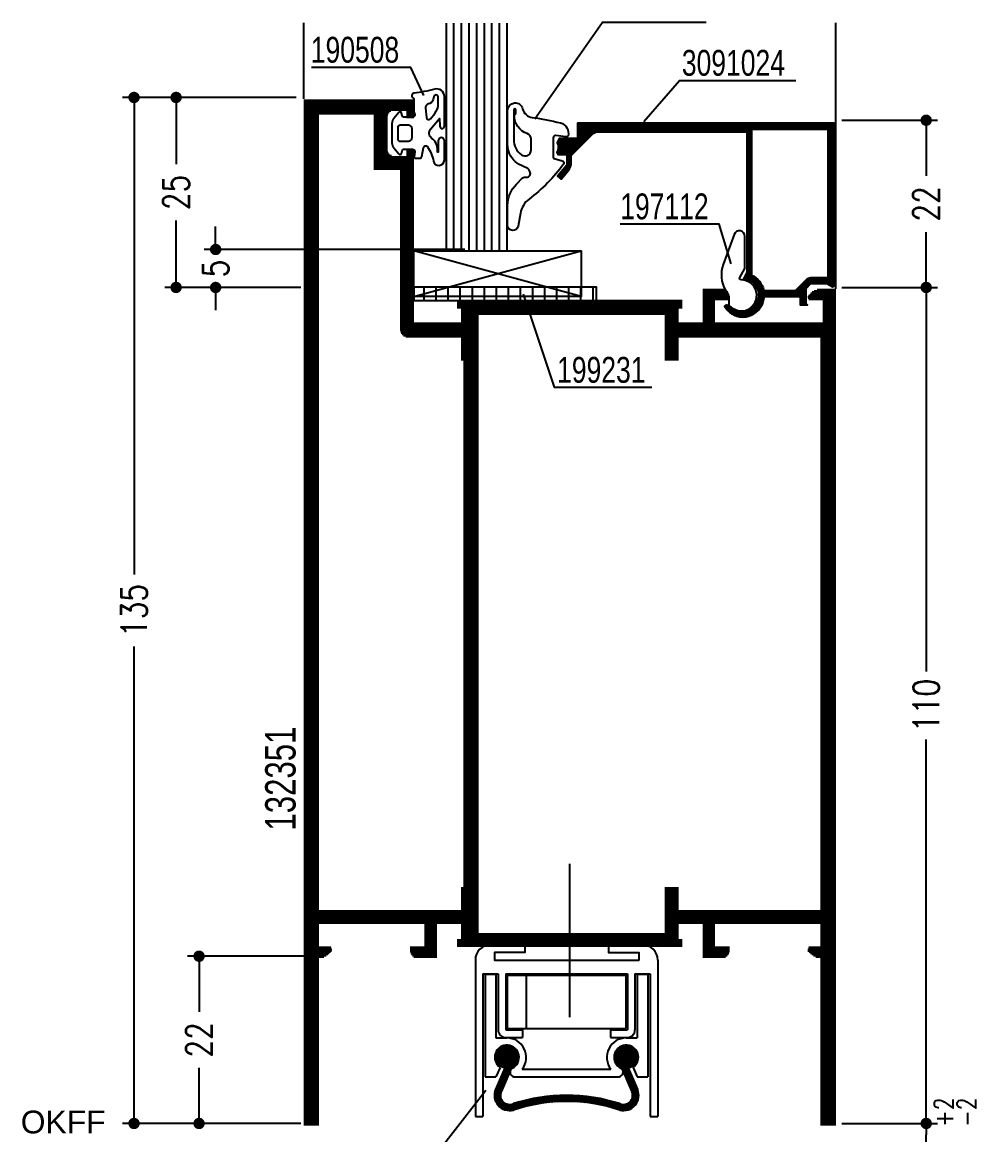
# Model space of a CAD drawing. Extents: x 13 to 197, y 21 to 259.
# Drawn here: x 123.4 to 186.1, y 119.3 to 192.5 of the extents above; entities that cross this region are included whole.
import ezdxf

# ---------------------------------------------------------------- set-up
doc = ezdxf.new("R2010")
doc.units = 0
doc.header["$LTSCALE"] = 6
doc.linetypes.add('AUSGEZOGEN', pattern=[0])
doc.linetypes.add('CENTER', pattern=[50.800000000000004, 31.75, -6.35, 6.35, -6.35])
doc.layers.get('0').update_dxf_attribs({"color": 4, "linetype": 'CONTINUOUS'})
doc.layers.get('Defpoints').update_dxf_attribs({"linetype": 'CONTINUOUS'})
for name, color, linetype in [('00TXT', 7, 'AUSGEZOGEN'), ('01TXT', 7, 'CONTINUOUS'), ('CENT_25', 2, 'CENTER'), ('CONST18', 3, 'AUSGEZOGEN'), ('CONST25', 2, 'CONTINUOUS'), ('CONST35', 7, 'CONTINUOUS'), ('DICHT_PAR', 3, 'CONTINUOUS'), ('KN_PAR', 3, 'CONTINUOUS'), ('KN_SCH', 3, 'CONTINUOUS'), ('LLMASSE', 7, 'AUSGEZOGEN'), ('TEXT', 7, 'CONTINUOUS')]:
    doc.layers.add(name, color=color, linetype=linetype)
doc.styles.add('SIM80S00', font='simplex.shx', dxfattribs={"width": 0.8})
doc.styles.add('SWISSCL', font='swisscl.ttf')
doc.styles.add('SWISSL', font='swissl.ttf')
doc.dimstyles.new('BEM_DOC_2', dxfattribs={"dimscale": 0.5, "dimtxt": 3.4, "dimasz": 1.5, "dimexe": 1.5, "dimexo": 0.6, "dimgap": 1.5, "dimtad": 0, "dimlfac": 2, "dimdsep": 46, "dimtxsty": 'SIM80S00', "dimblk": 'PUNKT', "dimcen": 0, "dimclrd": 3, "dimclre": 3, "dimclrt": 3, "dimadec": 0, "dimazin": 0, "dimtfac": 0.6999999999999998, "dimtofl": 0, "dimtmove": 2, "dimatfit": 3, "dimldrblk": 'PUNKT', "dimfxl": 1, "dimtolj": 1, "dimarcsym": 0})

# ---------------------------------------------------------------- blocks, each defined once
blk = doc.blocks.new('*X18')
for p, q in [((321.2501037151451, 272.2829591179767), (322.6670408820232, 273.6998962848548)), ((321.260358623791, 272.4699907219192), (322.4800092780807, 273.689641376209)), ((321.2618851480713, 272.1179638556063), (322.8320361443937, 273.6881148519286)), ((321.2896928333133, 271.9689948455516), (322.9810051544483, 273.6603071666867)), ((321.3061685166593, 272.6925773100841), (322.2574226899158, 273.6438314833406)), ((321.3302609031164, 271.8327862200581), (323.1172137799418, 273.6197390968835)), ((321.3816199395491, 271.7073685611941), (323.2426314388059, 273.5683800604509)), ((321.4385929674966, 273.0017784562181), (321.9482215437819, 273.5114070325034)), ((321.4425178185742, 271.5914897449226), (323.3585102550774, 273.5074821814258)), ((321.5121488033303, 271.4843440343821), (323.4656559656178, 273.4378511966696)), ((321.590015004491, 271.3854335402462), (323.5645664597537, 273.3599849955089)), ((321.6758537585837, 271.2944955990422), (323.6555044009577, 273.2741462414162)), ((321.7696031210291, 271.211468266191), (323.7385317338089, 273.1803968789708)), ((321.8713941010999, 271.1364825509651), (323.8135174490349, 273.0786058989)), ((321.9815672512281, 271.0698790057966), (323.8801209942033, 272.9684327487719)), ((322.1007187890102, 271.0122538482821), (323.9377461517178, 272.8492812109898)), ((322.2297921405774, 270.9645505045528), (323.9854494954471, 272.7202078594225)), ((322.2555184267637, 270.6367234001457), (324.0443579037983, 272.4255628771803)), ((322.3702525483575, 270.9282342170362), (324.0217657829637, 272.5797474516424)), ((336.9508717825609, 272.2506013039918), (338.3993986960082, 273.6991282174392)), ((336.9563147441581, 272.4328209608856), (338.2171790391144, 273.693685255842)), ((336.9659990312502, 272.0889518573845), (338.5610481426155, 273.6840009687498)), ((336.9936736617074, 272.6469565737316), (338.0030434262684, 273.6563263382926)), ((336.9963955530383, 271.9425716838759), (338.7074283161241, 273.6536044469617)), ((337.0391087702524, 271.8085082057934), (338.8414917942067, 273.6108912297477)), ((337.092334528359, 271.6849572686034), (338.9650427313966, 273.557665471641)), ((337.0995769486182, 272.929636555939), (337.720363444061, 273.5504230513819)), ((337.1549195758488, 271.5707656207965), (339.0792343792035, 273.4950804241512)), ((337.2261238485822, 271.4651931982333), (339.1848068017667, 273.4238761514179)), ((337.3054976691756, 271.3677903235301), (339.28220967647, 273.3445023308244)), ((337.3928177170922, 271.27833367615), (339.37166632385, 273.2571822829078)), ((337.4880580734315, 271.1967973371927), (339.4532026628073, 273.1619419265685)), ((337.591386979796, 271.1233495482605), (339.5266504517395, 273.0586130202041)), ((337.694779152518, 271.0499650256859), (339.5916258085335, 272.9468116817014)), ((337.7479086813316, 270.9263178592028), (339.6474762218762, 272.8258853997475)), ((337.8010382101451, 270.8026706927197), (339.6931772931961, 272.6948097757708)), ((337.8541677389586, 270.6790235262366), (339.7271349493299, 272.5519907366078)), ((337.9072972677722, 270.5553763597535), (339.746782475216, 272.3948615671974)), ((321.7239726293282, 269.3980708215237), (323.2489334373432, 270.9230316295387)), ((321.8568590786871, 269.7077339661792), (323.9628266454163, 271.8137015329084)), ((321.9897455280459, 270.0173971108347), (324.0286214777843, 272.0562730605731)), ((322.1226319774048, 270.3270602554902), (324.049232901904, 272.2536611799894)), ((323.5750779249363, 271.2491761171318), (323.7008238828681, 271.3749220750636)), ((337.9604267965856, 270.4317291932704), (339.7476521887736, 272.2189545854583)), ((338.0135563253992, 270.3080820267872), (338.6225890249797, 270.9171147263678)), ((338.6347351127907, 270.9292608141787), (339.7207391858213, 272.0152648872094)), ((338.891006750647, 271.0087557567384), (339.6412442432616, 271.7589932493531)), ((321.0842901761397, 267.874504891852), (322.5845011905489, 269.3747159062612)), ((321.1924268318928, 268.1594182429017), (322.7173876399078, 269.6843790509167)), ((321.3253132812516, 268.4690813875573), (322.8502740892666, 269.9940421955722)), ((321.4581997306105, 268.7787445322127), (322.9831605386255, 270.3037053402277)), ((321.5910861799694, 269.0884076768683), (323.1160469879844, 270.6133684848832)), ((338.0666858542127, 270.1844348603041), (338.6757185537933, 270.7934675598847)), ((338.1198153830262, 270.060787693821), (338.7288480826068, 270.6698203934016)), ((338.1729449118397, 269.9371405273379), (338.7819776114203, 270.5461732269185)), ((338.2260744406533, 269.8134933608548), (338.8351071402338, 270.4225260604354)), ((338.2792039694668, 269.6898461943717), (338.8882366690473, 270.2988788939522)), ((338.3323334982803, 269.5661990278886), (338.9413661978609, 270.1752317274691)), ((338.3854630270939, 269.4425518614055), (338.9944957266744, 270.051584560986)), ((338.4385925559073, 269.3189046949224), (339.0476252554879, 269.9279373945029)), ((338.4917220847209, 269.1952575284392), (339.1007547843014, 269.8042902280198)), ((338.5448516135344, 269.0716103619561), (339.153884313115, 269.6806430615367)), ((338.5979811423479, 268.947963195473), (339.2070138419285, 269.5569958950535)), ((338.6511106711615, 268.8243160289899), (339.260143370742, 269.4333487285704)), ((321.0003944762572, 267.2602791060796), (322.1858418424723, 268.4457264722947)), ((321.0050250715901, 267.4416863967091), (322.3187282918312, 268.7553896169502)), ((321.010661207074, 267.0937691415998), (322.0529553931135, 268.1360633276392)), ((321.0296464702307, 267.6430844906463), (322.45161474119, 269.0650527616057)), ((338.704240199975, 268.7006688625068), (339.3132728995556, 269.3097015620874)), ((338.7573697287885, 268.5770216960237), (339.366402428369, 269.1860543956042)), ((338.810499257602, 268.4533745295406), (339.4195319571826, 269.0624072291211)), ((338.8636287864156, 268.3297273630574), (339.4726614859961, 268.938760062638)), ((338.9167583152291, 268.2060801965744), (339.5257910148096, 268.8151128961549)), ((338.9698878440426, 268.0824330300912), (339.5789205436232, 268.6914657296718)), ((339.0230173728561, 267.9587858636081), (339.6320500724367, 268.5678185631887)), ((339.0761469016697, 267.835138697125), (339.6851796012502, 268.4441713967055)), ((339.1277852964176, 267.7100003965763), (339.7383091300637, 268.3205242302224)), ((339.1683493713747, 267.5737877762368), (339.7914386588773, 268.1968770637393)), ((339.1937410006149, 267.4224027101803), (339.8445077780767, 268.0731694876421)), ((339.1989942246914, 267.2508792389602), (339.8931328435053, 267.9450178577741)), ((321.0328219287907, 266.9391531680199), (321.9200689437546, 267.8264001829837)), ((321.0649385597029, 266.7944931036354), (321.8279553538641, 267.5575098977966)), ((321.1056848493226, 266.6584626979584), (321.8012153074488, 267.3539931560847)), ((321.1541174028478, 266.5301185561871), (321.8058322346485, 267.1818333879878)), ((321.2095489128332, 266.4087733708758), (321.8307706203257, 267.0299950783682)), ((321.2714731867483, 266.2939209494942), (321.8709758141693, 266.8934235769153)), ((321.3395187004058, 266.1851897678551), (321.9236965008052, 266.7693675682546)), ((321.413418998788, 266.0823133709407), (321.9873141795024, 266.656208551655)), ((321.4929937140892, 265.9851113909452), (322.0608677961052, 266.5529854729613)), ((321.5781367488196, 265.8934777303791), (322.1438360422032, 266.4591770237626)), ((323.1089490400817, 265.3029696780815), (324.2370208572573, 266.431041495257)), ((323.3063593487873, 265.3236032914904), (324.4815220761268, 266.4987660188299)), ((323.5345230997642, 265.3749903471707), (324.7221206191393, 266.5625878665458)), ((323.796331423837, 265.4600219759468), (324.9590288146848, 266.6227193667946)), ((324.0529934101746, 265.5399072669878), (325.1924392436056, 266.6793531004188)), ((324.3048544125955, 265.6149915741121), (325.4225272282878, 266.7326643898044)), ((324.5522209390516, 265.6855814052715), (325.6494529314645, 266.7828133976844)), ((324.795366528742, 265.7519502996653), (325.8733631370851, 266.8299469080084)), ((325.034536531133, 265.8143436067596), (326.0943927702649, 266.8741998458916)), ((325.2699520278917, 265.8729824082217), (326.3126662016139, 266.9156965819439)), ((325.5018130785888, 265.9280667636222), (326.5282983722333, 266.9545520572667)), ((325.7303014275641, 265.9797784173008), (326.7413957686558, 266.9908727583926)), ((325.955582777513, 266.0282830719531), (326.9520572715184, 267.0247575659585)), ((326.1778087117397, 266.0737323108831), (327.16037489742, 267.0562984965635)), ((326.3971183293008, 266.1162652331477), (327.3664344499704, 267.0855813538173)), ((326.61363964383, 266.1560098523801), (327.5703160932725, 267.1126863018227)), ((326.8274907865345, 266.193084299788), (327.7720948588575, 267.137688372111)), ((327.0387810459022, 266.2275978638592), (327.9718410952863, 267.1606579132433)), ((327.2476117704468, 266.259651893107), (328.1696208681598, 267.1816609908201)), ((327.4540771559438, 266.2893405833074), (328.3654963170712, 267.2007597444349)), ((327.6582649347463, 266.3167516668133), (328.5595259750433, 267.2180127071103)), ((327.8602569816842, 266.3419670184546), (328.7517650551644, 267.2334750919348)), ((328.0601298485798, 266.3650631900535), (328.9422657084555, 267.2471990499292)), ((328.2579552374089, 266.386111883586), (329.1310772564248, 267.2592339026019)), ((328.4538004205151, 266.4051803713955), (329.3182464012872, 267.2696263521677)), ((328.6477286149508, 266.4223318705347), (329.5038174164191, 267.2784206720029)), ((328.8397993169314, 266.4376258772186), (329.6878323192769, 267.285658879564)), ((329.0300686014832, 266.4511184664737), (329.870331028716, 267.2913808937066)), ((329.2185893916197, 266.4628625613136), (330.0513515084002, 267.2956246780941)), ((329.4054117007556, 266.4729081751528), (330.230929897776, 267.2984263721733)), ((329.5905828515441, 266.4813026306447), (330.4091006319093, 267.2998204110099)), ((329.7741476738866, 266.4880907576906), (330.5858965513197, 267.2998396351237)), ((329.9561486844897, 266.4933150729971), (330.7613490028186, 267.298515391326)), ((330.1366262500334, 266.4970159432441), (330.9354879322346, 267.2958776254453)), ((330.3156187357432, 266.4992317336573), (331.1083419698128, 267.2919549677269)), ((330.4931626409359, 266.4999989435534), (331.2799385089831, 267.2867748116005)), ((330.6692927229083, 266.4993523302292), (331.4503037791181, 267.280363386439)), ((330.8440421103741, 266.4973250223983), (331.6194629128321, 267.2727458248563)), ((331.0174424075081, 266.4939486242357), (331.7874400083138, 267.2639462250413)), ((331.1895237895332, 266.4892533109641), (331.9542581871353, 267.2539877085662)), ((331.3603150906757, 266.48326791681), (332.1199396479315, 267.2428924740657)), ((331.5298438852228, 266.4760200160605), (332.2845057163063, 267.2306818471439)), ((331.6981365623325, 266.4675359978735), (332.4479768912843, 267.2173763268253)), ((331.8652183951752, 266.4578411354195), (332.6103728885972, 267.2029956288415)), ((332.0311136049242, 266.4469596498719), (332.7717126810631, 267.1875587260109)), ((332.1958454200579, 266.434914769709), (332.9320145362972, 267.1710838859482)), ((332.3594361313856, 266.42172878574), (333.091296051962, 267.1535887063165)), ((332.5219071431694, 266.4074231022273), (333.2495741887558, 267.1350901478136)), ((332.6832790206764, 266.3920182844376), (333.4068653013092, 267.1156045650704)), ((332.8435715344598, 266.3755341029244), (333.5631851671544, 267.095147735619)), ((333.0028037016417, 266.3579895748096), (333.7185490139084, 267.0737348870763)), ((333.1609938244407, 266.339403002312), (333.8729715448054, 267.0513807226767)), ((333.3181595261683, 266.3197920087429), (334.0264669626981, 267.0280994452727)), ((333.4743177848908, 266.2991735721689), (334.1790489926389, 267.0039047799168)), ((333.6294849649435, 266.2775640569249), (334.3307309031426, 266.9788099951239)), ((333.7836768464583, 266.2549792431431), (334.4815255262231, 266.9528279229078)), ((333.936908653059, 266.2314343544472), (334.6314452762891, 266.9259709776773)), ((334.0891950778592, 266.2069440839506), (334.7805021679781, 266.8982511740696)), ((334.2405503078887, 266.1815226186835), (334.9287078329991, 266.8696801437939)), ((334.3909880470636, 266.1551836625617), (335.0760735360518, 266.84026915155)), ((334.5405215378037, 266.1279404580052), (335.222610189883, 266.8100291100845)), ((334.6891635813939, 266.0998058062988), (335.3683283695353, 266.7789705944402)), ((334.8369265571774, 266.0707920867857), (335.5132383258425, 266.7471038554507)), ((334.9838224406606, 266.0409112749722), (335.6573499982171, 266.7144388325287)), ((335.1298628206055, 266.0101749596204), (335.8006730267773, 266.6809851657923)), ((335.2750589151763, 265.9785943588946), (335.9432167638516, 266.64675220757)), ((335.4194215872045, 265.9461803356262), (336.0849902849024, 266.6117490333241)), ((335.5629613586291, 265.9129434117542), (336.226002398901, 266.575984452026)), ((335.7056884241666, 265.878893781995), (336.3662616581897, 266.5394670160181)), ((335.8476126642591, 265.8440413267909), (336.5057763678595, 266.5022050303913)), ((335.988743657348, 265.8083956245831), (336.6445545946729, 266.464206561908)), ((336.1290906915129, 265.7719659634514), (336.7826041755578, 266.4254794474963)), ((337.7895483650628, 265.3111032934417), (339.9888967065583, 267.5104516349372)), ((337.955712179797, 265.3004904128792), (339.9995095871208, 267.344287820203)), ((338.1366738632828, 265.3046754010684), (339.9953245989316, 267.1633261367172)), ((338.3374485859182, 265.3286734284072), (339.9713265715928, 266.9625514140818)), ((338.5678626010396, 265.3823107482319), (339.9176892517681, 266.7321373989604)), ((338.8536690641387, 265.4913405160344), (339.8086594839656, 266.4463309358613)), ((339.0813062956431, 266.7796379193186), (339.9664518798063, 267.6647835034818)), ((339.1733372858008, 267.048445604773), (339.9340926488581, 267.8092009678302)), ((321.6688097056134, 265.8073739918761), (322.2360376643803, 266.3746019506431)), ((321.7650395780379, 265.726827169004), (322.337599685244, 266.2993872762101)), ((321.8669203701801, 265.6519312658496), (322.4489795210096, 266.233990416679)), ((321.9746188772363, 265.5828530776091), (322.5710506472478, 266.1792848476207)), ((322.0883854857324, 265.5198429908086), (322.7052935498418, 266.1367510549181)), ((322.2085717184301, 265.4632525282097), (322.8542084393488, 266.1088892491284)), ((322.3356576449873, 265.4135617594702), (323.0223031664334, 266.1002072809164)), ((322.4702947706215, 265.3714221898078), (323.2190313823746, 266.1201588015609)), ((322.6133748350957, 265.3377255589853), (323.4726543036758, 266.1970050275655)), ((322.766145058195, 265.313719086788), (323.7353439054062, 266.2829179339993)), ((322.9304136000585, 265.3012109333549), (323.9883819145298, 266.3591792478261)), ((336.2686627755182, 265.7347613521601), (336.9199327256978, 266.3860313023397)), ((336.4074686493007, 265.6967905306459), (337.0565476462413, 266.3458695275866)), ((336.5455167939339, 265.6580619799824), (337.192456131651, 266.3050013176996)), ((336.6828154410998, 265.6185839318518), (337.3276651767136, 266.2634336674656)), ((336.8193725820971, 265.5783643775524), (337.4621815832297, 266.221173378685)), ((336.9551959764128, 265.5374110765716), (337.5899996034237, 266.1722147035824)), ((337.0902931598835, 265.4957315647455), (337.7262122237632, 266.1316506286253)), ((337.2246714524679, 265.4533331620333), (337.8775972898197, 266.1062589993851)), ((337.3583379656553, 265.4102229799241), (338.0491207610398, 266.1010057753086)), ((337.4912996095273, 265.3664079284995), (338.2515543952271, 266.1266627141992)), ((337.6352164965182, 265.3335481201937), (338.5203620806814, 266.2186937043569))]:
    blk.add_line(p, q)
blk = doc.blocks.new('PUNKT')
at = {"color": 0, "linetype": 'CONTINUOUS'}
blk.add_line((-0.5, 0), (-1, 0), dxfattribs=at)
at = {"color": 0, "linetype": 'CONTINUOUS', "const_width": 0.5}
blk.add_lwpolyline([(-0.25, 0, 1), (0.25, 0, 1)], format="xyb", close=True, dxfattribs=at)
blk = doc.blocks.new('*D26')
at = {"layer": 'Defpoints', "color": 0, "transparency": 16777216}
for p in [(141.7244939719451, 187.5792911108894), (130.7547191369842, 120.0792911108894), (141.7244939719451, 120.0792911108894)]:
    blk.add_point(p, dxfattribs=at)
at = {"layer": 'LLMASSE', "color": 3, "lineweight": -2, "transparency": 16777216}
for p, q in [((141.4244939719451, 187.5792911108894), (130.0047191369842, 187.5792911108894)), ((130.7547191369842, 186.8292911108894), (130.7547191369842, 156.198338729937)), ((130.7547191369842, 120.8292911108894), (130.7547191369842, 151.4602434918417)), ((141.4244939719451, 120.0792911108894), (130.0047191369842, 120.0792911108894))]:
    blk.add_line(p, q, dxfattribs=at)
at = {"layer": 'LLMASSE', "color": 3, "lineweight": -2, "transparency": 16777216, "xscale": 0.75, "yscale": 0.75, "zscale": 0.75}
for p, rotation in [((130.7547191369842, 187.5792911108894), 90), ((130.7547191369842, 120.0792911108894), 270)]:
    blk.add_blockref('PUNKT', p, dxfattribs=dict(at, rotation=rotation))
at = {"layer": 'LLMASSE', "color": 3, "transparency": 16777216, "insert": (130.7547191369842, 153.8292911108894), "char_height": 1.7, "attachment_point": 5, "rotation": 90, "style": 'SIM80S00'}
blk.add_mtext('\\A1;135', dxfattribs=at)
blk = doc.blocks.new('*D27')
at = {"layer": 'Defpoints', "color": 0, "transparency": 16777216}
for p in [(135.0335220610209, 131.0806481108893), (142.7245219719453, 131.0806481108893), (142.024493971945, 120.0792911108894)]:
    blk.add_point(p, dxfattribs=at)
at = {"layer": 'LLMASSE', "color": 3, "lineweight": -2, "transparency": 16777216}
for p, q in [((142.4245219719452, 131.0806481108893), (134.2835220610209, 131.0806481108893)), ((135.0335220610209, 130.3306481108893), (135.0335220610209, 127.4309219918417)), ((135.0335220610209, 120.8292911108894), (135.0335220610209, 123.729017229937)), ((141.724493971945, 120.0792911108894), (134.2835220610209, 120.0792911108894))]:
    blk.add_line(p, q, dxfattribs=at)
at = {"layer": 'LLMASSE', "color": 3, "lineweight": -2, "transparency": 16777216, "xscale": 0.75, "yscale": 0.75, "zscale": 0.75}
for p, rotation in [((135.0335220610209, 131.0806481108893), 90), ((135.0335220610209, 120.0792911108894), 270)]:
    blk.add_blockref('PUNKT', p, dxfattribs=dict(at, rotation=rotation))
at = {"layer": 'LLMASSE', "color": 3, "transparency": 16777216, "insert": (135.0335220610209, 125.5799696108894), "char_height": 1.7, "attachment_point": 5, "rotation": 90, "style": 'SIM80S00'}
blk.add_mtext('\\A1;22', dxfattribs=at)
blk = doc.blocks.new('*D28')
at = {"layer": 'Defpoints', "color": 0, "transparency": 16777216}
for p in [(136.1244939719454, 177.5792911108894), (152.8244939719455, 177.5792911108894), (142.0246093968262, 175.0792891108894)]:
    blk.add_point(p, dxfattribs=at)
at = {"layer": 'LLMASSE', "color": 3, "lineweight": -2, "transparency": 16777216}
for p, q in [((136.1244939719454, 178.3292911108894), (136.1244939719454, 179.0792911108894)), ((152.5244939719454, 177.5792911108894), (135.3744939719454, 177.5792911108894)), ((141.7246093968262, 175.0792891108894), (135.3744939719454, 175.0792891108894)), ((136.1244939719454, 174.3292891108894), (136.1244939719454, 173.5792891108894))]:
    blk.add_line(p, q, dxfattribs=at)
at = {"layer": 'LLMASSE', "color": 3, "lineweight": -2, "transparency": 16777216, "xscale": 0.75, "yscale": 0.75, "zscale": 0.75}
for p, rotation in [((136.1244939719454, 177.5792911108894), 270), ((136.1244939719454, 175.0792891108894), 90)]:
    blk.add_blockref('PUNKT', p, dxfattribs=dict(at, rotation=rotation))
at = {"layer": 'LLMASSE', "color": 3, "transparency": 16777216, "insert": (136.1244939719454, 176.3292901108894), "char_height": 1.7, "attachment_point": 5, "rotation": 90, "style": 'SIM80S00'}
blk.add_mtext('\\A1;5', dxfattribs=at)
blk = doc.blocks.new('*D29')
at = {"layer": 'Defpoints', "color": 0, "transparency": 16777216}
for p in [(141.4244939719451, 187.5792911108894), (133.5244939719455, 175.0792891108894), (142.0244939719619, 175.0792891108894)]:
    blk.add_point(p, dxfattribs=at)
at = {"layer": 'LLMASSE', "color": 3, "lineweight": -2, "transparency": 16777216}
for p, q in [((141.1244939719451, 187.5792911108894), (132.7744939719455, 187.5792911108894)), ((133.5244939719455, 186.8292911108894), (133.5244939719455, 183.1802424918417)), ((133.5244939719455, 175.8292891108894), (133.5244939719455, 179.478337729937)), ((141.7244939719619, 175.0792891108894), (132.7744939719455, 175.0792891108894))]:
    blk.add_line(p, q, dxfattribs=at)
at = {"layer": 'LLMASSE', "color": 3, "lineweight": -2, "transparency": 16777216, "xscale": 0.75, "yscale": 0.75, "zscale": 0.75}
for p, rotation in [((133.5244939719455, 187.5792911108894), 90), ((133.5244939719455, 175.0792891108894), 270)]:
    blk.add_blockref('PUNKT', p, dxfattribs=dict(at, rotation=rotation))
at = {"layer": 'LLMASSE', "color": 3, "transparency": 16777216, "insert": (133.5244939719455, 181.3292901108894), "char_height": 1.7, "attachment_point": 5, "rotation": 90, "style": 'SIM80S00'}
blk.add_mtext('\\A1;25', dxfattribs=at)
blk = doc.blocks.new('*D30')
at = {"layer": 'Defpoints', "color": 0, "transparency": 16777216}
for p in [(177.024519471945, 175.0792891108894), (177.0245424712373, 120.0792888773062), (182.8745424712374, 120.0792888773062)]:
    blk.add_point(p, dxfattribs=at)
at = {"layer": 'LLMASSE', "color": 3, "lineweight": -2, "transparency": 16777216}
for p, q in [((177.3245194719451, 175.0792891108894), (183.6245424712374, 175.0792891108894)), ((182.8745424712374, 174.3292891108894), (182.8745424712374, 149.8188128036216)), ((182.8745424712374, 120.8292888773062), (182.8745424712374, 145.339765184574)), ((177.3245424712373, 120.0792888773062), (183.6245424712374, 120.0792888773062))]:
    blk.add_line(p, q, dxfattribs=at)
at = {"layer": 'LLMASSE', "color": 3, "lineweight": -2, "transparency": 16777216, "xscale": 0.75, "yscale": 0.75, "zscale": 0.75}
for p, rotation in [((182.8745424712374, 175.0792891108894), 90), ((182.8745424712374, 120.0792888773062), 270)]:
    blk.add_blockref('PUNKT', p, dxfattribs=dict(at, rotation=rotation))
at = {"layer": 'LLMASSE', "color": 3, "transparency": 16777216, "insert": (182.8745424712374, 147.5792889940978), "char_height": 1.7, "attachment_point": 5, "rotation": 90, "style": 'SIM80S00'}
blk.add_mtext('\\A1;110', dxfattribs=at)
blk = doc.blocks.new('*D31')
at = {"layer": 'Defpoints', "color": 0, "transparency": 16777216}
for p in [(177.024493971945, 186.0792911108894), (177.3245194719452, 175.0792891108894), (182.874542471945, 175.0792891108894)]:
    blk.add_point(p, dxfattribs=at)
at = {"layer": 'LLMASSE', "color": 3, "lineweight": -2, "transparency": 16777216}
for p, q in [((177.3244939719451, 186.0792911108894), (183.624542471945, 186.0792911108894)), ((182.874542471945, 185.3292911108894), (182.874542471945, 182.4302424918417)), ((182.874542471945, 175.8292891108894), (182.874542471945, 178.728337729937)), ((177.6245194719452, 175.0792891108894), (183.624542471945, 175.0792891108894))]:
    blk.add_line(p, q, dxfattribs=at)
at = {"layer": 'LLMASSE', "color": 3, "lineweight": -2, "transparency": 16777216, "xscale": 0.75, "yscale": 0.75, "zscale": 0.75}
for p, rotation in [((182.874542471945, 186.0792911108894), 90), ((182.874542471945, 175.0792891108894), 270)]:
    blk.add_blockref('PUNKT', p, dxfattribs=dict(at, rotation=rotation))
at = {"layer": 'LLMASSE', "color": 3, "transparency": 16777216, "insert": (182.874542471945, 180.5792901108894), "char_height": 1.7, "attachment_point": 5, "rotation": 90, "style": 'SIM80S00'}
blk.add_mtext('\\A1;22', dxfattribs=at)
blk = doc.blocks.new('*D32')
at = {"layer": 'Defpoints', "color": 0, "transparency": 16777216}
for p in [(177.3245424712372, 120.0792888773062), (182.8745424712374, 120.0792888773062), (184.7745423668525, 116.0792911108894)]:
    blk.add_point(p, dxfattribs=at)
at = {"layer": 'LLMASSE', "color": 3, "lineweight": -2, "transparency": 16777216}
for p, q in [((177.6245424712372, 120.0792888773062), (183.6245424712374, 120.0792888773062)), ((182.8745424712374, 116.8292911108894), (182.8745424712374, 119.3292888773062)), ((184.4745423668525, 116.0792911108894), (182.1245424712374, 116.0792911108894))]:
    blk.add_line(p, q, dxfattribs=at)
at = {"layer": 'LLMASSE', "color": 3, "lineweight": -2, "transparency": 16777216, "xscale": 0.75, "yscale": 0.75, "zscale": 0.75}
for p, rotation in [((182.8745424712374, 120.0792888773062), 90), ((182.8745424712374, 116.0792911108894), 270)]:
    blk.add_blockref('PUNKT', p, dxfattribs=dict(at, rotation=rotation))
at = {"layer": 'LLMASSE', "color": 3, "transparency": 16777216, "insert": (184.7745423668525, 118.0690288368154), "char_height": 1.7, "attachment_point": 5, "rotation": 90, "style": 'SIM80S00'}
blk.add_mtext('\\A1;8', dxfattribs=at)
blk = doc.blocks.new('B-LL3091024')
at = {"layer": 'KN_SCH'}
h = blk.add_hatch(dxfattribs=at)
h.set_pattern_fill('_U', color=256, scale=0.2, style=0, pattern_type=0)
h.set_pattern_definition([(0, (-13.6331299544894, 13.3085521600854), (0, 0.2), [])])
edge = h.paths.add_edge_path()
edge.add_line((-11.70000000005397, 20.70000000010387), (-11.70000000000197, 2.149525554431801))
edge.add_line((-11.70000000000197, 2.149525554431799), (-12.16120394190721, 1.3506968942108))
edge.add_line((-12.16120394190721, 1.3506968942108), (-12.01333333341678, 1.330803187178611))
edge.add_arc((-12.29999999924376, -0.800000000310276), 2.150000000257945, -132.52385190693963, 82.33774436273711, ccw=False)
edge.add_line((-13.75317870728408, -2.384541461934881), (-14.42924214633196, -2.069287902908246))
edge.add_line((-14.42924214633196, -2.069287902908246), (-14.62412332264917, -2.26874987475974))
edge.add_arc((-12.18013563537066, -0.9023955340299901), 2.800000000000001, 209.2081415121933, 267.62840437549)
edge.add_arc((-12.30000000000214, -0.7999999999479828), 2.9, 270.079017436518, 345.5224878184769)
edge.add_line((-9.492087073945997, -1.524999999732018), (-9.356532656935538, -0.9999999999788427))
edge.add_line((-9.356532656935538, -0.9999999999788427), (-4.70000000001892, -0.9999999999465958))
edge.add_line((-4.700000000018921, -0.9999999999465958), (-4.699999999926622, -2.100000000027088))
edge.add_line((-4.699999999926622, -2.100000000027088), (-3.700000000002131, -2.099999999961166))
edge.add_line((-3.700000000002133, -2.099999999947976), (-3.900000000002141, -2.099999999947976))
edge.add_line((-3.900000000002141, -2.099999999947976), (-3.900000000002137, 0.082842712526638))
edge.add_line((-3.900000000002137, 0.08284271252663795), (-3.28284271247677, 0.7000000000520225))
edge.add_line((-3.28284271247677, 0.7000000000520223), (-1.192820323029686, 0.7000000000520148))
edge.add_line((-1.192820323029686, 0.7000000000520148), (-0.450000000002138, 0.2711324865925324))
edge.add_line((-0.450000000002138, 0.2711324865925325), (-0.200000000002948, 0.4154700538894704))
edge.add_line((-0.200000000002948, 0.4154700538894704), (-0.2000000001545459, 21.80000000060528))
edge.add_line((-0.2000000001545459, 21.80000000060528), (-33.99999984906308, 21.80000006811042))
edge.add_line((-33.99999984906308, 21.80000006811042), (-33.99999950622017, 19.80000007456304))
edge.add_line((-33.99999950622017, 19.80000007456304), (-36.37731379009823, 19.80000000370861))
edge.add_line((-36.37731379009823, 19.80000000370861), (-36.6734635804228, 19.21745940578051))
edge.add_arc((-37.711913283927, 18.61610855635405), 1.200000262839088, -32.695871126507825, 30.074496953065818, ccw=False)
edge.add_line((-36.70205340978172, 17.96789280106483), (-36.57394863065169, 17.70000000005204))
edge.add_line((-36.57394863065169, 17.70000000005204), (-35.39999954050445, 17.70000000005204))
edge.add_line((-35.39999954050445, 17.70000000005204), (-35.39999954050445, 16.27764694336551))
edge.add_line((-35.39999954050445, 16.27764694336551), (-36.60125601057977, 14.84604548197373))
edge.add_line((-36.60125601057978, 14.84604548197373), (-36.14162906307109, 14.46037332601911))
edge.add_line((-36.14162906307109, 14.46037332601911), (-35.22112031933897, 15.55739365283099))
edge.add_arc((-36.59999863583101, 16.71441194632704), 1.799999095326559, 319.9999510689618, 360.0000000000357)
edge.add_line((-34.79999954050445, 16.71441194632816), (-34.79999954050444, 17.58284271252666))
edge.add_line((-34.79999954050444, 17.58284271252666), (-32.03431411555516, 20.34852813747594))
edge.add_arc((-31.18578597813131, 19.50000000005208), 1.199999999999998, 90.00000000015189, 134.9999999999995, ccw=False)
edge.add_line((-31.1857859781345, 20.70000000005208), (-11.70000000005397, 20.70000000010387))
edge = h.paths.add_edge_path(flags=16)
edge.add_line((-11.10000000015759, 20.99999999989506), (-11.10000000000111, 1.840075756540305))
edge.add_arc((-12.30000000000216, -0.7999999999480395), 2.900000000000002, 11.940543960609887, 65.55666457227989, ccw=False)
edge.add_line((-9.462747808179952, -0.1999999999479801), (-5.314213562375197, -0.1999999999479797))
edge.add_line((-5.314213562375196, -0.1999999999479797), (-3.848528137426024, 1.265685425001232))
edge.add_arc((-3.282842712476779, 0.7000000000519994), 0.8000000000000017, 90.00000000000028, 135.0000000000007, ccw=False)
edge.add_line((-3.282842712476782, 1.500000000052001), (-1.000000000002135, 1.500000000052017))
edge.add_line((-1.000000000002135, 1.500000000052017), (-1.00000000000213, 21.00000000005524))
edge.add_line((-1.00000000000213, 21.00000000005524), (-11.10000000015759, 20.99999999989506))
at = {"layer": 'KN_PAR'}
for points in [[(-11.70000000005397, 20.70000000010387), (-11.70000000000197, 2.149525554431799), (-12.16120394190721, 1.3506968942108), (-12.01333333341678, 1.330803187178611, -1.362102164547993), (-13.75317870728408, -2.384541461934881), (-14.42924214633196, -2.069287902908246), (-14.62412332264917, -2.26874987475974, 0.2605749037692097), (-12.29600056941212, -3.699997242111319, 0.341613653539612), (-9.492087073945997, -1.524999999732018), (-9.356532656935538, -0.9999999999788427), (-4.700000000018921, -0.9999999999465958), (-4.699999999926622, -2.100000000027088), (-3.700000000002131, -2.099999999961166), (-3.700000000002133, -2.099999999947976), (-3.900000000002141, -2.099999999947976), (-3.900000000002137, 0.08284271252663795), (-3.28284271247677, 0.7000000000520223), (-1.192820323029686, 0.7000000000520148), (-0.450000000002138, 0.2711324865925325), (-0.200000000002948, 0.4154700538894704), (-0.2000000001545459, 21.80000000060528), (-33.99999984906308, 21.80000006811042), (-33.99999950622017, 19.80000007456304), (-36.37731379009823, 19.80000000370861), (-36.6734635804228, 19.21745940578051, -0.2809478190263293), (-36.70205340978172, 17.96789280106483), (-36.57394863065169, 17.70000000005204), (-35.39999954050445, 17.70000000005204), (-35.39999954050445, 16.27764694336551), (-36.60125601057978, 14.84604548197373), (-36.14162906307109, 14.46037332601911), (-35.22112031933897, 15.55739365283099, 0.176327200848597), (-34.79999954050445, 16.71441194632816), (-34.79999954050444, 17.58284271252666), (-32.03431411555516, 20.34852813747594, -0.1989123673789664), (-31.1857859781345, 20.70000000005208), (-11.70000000005397, 20.70000000010387)], [(-11.10000000015759, 20.99999999989506), (-11.10000000000111, 1.840075756540304, -0.2383079369639879), (-9.462747808179952, -0.1999999999479801), (-5.314213562375196, -0.1999999999479797), (-3.848528137426024, 1.265685425001232, -0.1989123673796598), (-3.282842712476782, 1.500000000052001), (-1.000000000002135, 1.500000000052017), (-1.00000000000213, 21.00000000005524), (-11.10000000015759, 20.99999999989506)]]:
    blk.add_lwpolyline(points, format="xyb", close=True, dxfattribs=at)
blk = doc.blocks.new('B-LL197112')
at = {"layer": 'DICHT_PAR'}
blk.add_lwpolyline([(1.4, 0.768, 1.597325), (2.982, 4.1, -0.580267), (2.807, 4.4), (3.5, 5.6), (3.5, 9.818999999999999, 0.8391), (2.081, 10.069), (0.638, 6.103, 0.221695), (0.9329999999999999, 2.735), (1.4, 1.925), (1.4, 0.768)], format="xyb", dxfattribs=at)
blk = doc.blocks.new('WI190508')
at = {"linetype": 'CONTINUOUS'}
for points in [[(4, 0.330593, 0.494357), (2.737419, 1.295503, -0.035396), (-0.037156, 0.74769, 0.7191390000000001), (-0.15, 0.190192, -0.267949), (0, -0.069615), (0, -1.687299), (0.089778, -2.022354, -0.493145), (-0.2, -2.4), (-1.269802, -2.4, -0.339454), (-1.55958, -2.177646), (-1.647845, -1.848236, 0.606815), (-1.994239, -1.771442), (-2.666044, -2.572069, 0.176327), (-2.9, -3.214857), (-2.9, -5.785143, 0.176327), (-2.666044, -6.427931), (-1.994239, -7.228558, 0.606815), (-1.647845, -7.151764), (-1.55958, -6.822353999999999, -0.339454), (-1.269802, -6.6), (-0.2, -6.6, -0.458807), (0.096639, -6.944777), (0.00224, -7.570148, 0.458807), (0.2, -7.8), (0.74827, -7.8, 0.36397), (1.043712, -7.552094), (1.247227, -6.397906, -0.676335), (1.792219, -6.283492, -0.102989), (2.554156, -8.173867, 0.8837860000000001), (4, -8.04999), (3.999963, -5.482666, 1), (3.199963, -5.482678), (3.199981, -6.959881, -1.000006), (3.107969, -6.959881), (3.107969, -6.747519, 0.236839), (2.316582, -5.137422, -0.426544), (2.183394, -3.990297), (3.35751, -2.569926), (3.4, -3.584999, 1), (4, -3.584999), (4, 0.330593)], [(3.2, -0.628273), (3.2, 0.230593, 0.876976), (2.610222, 0.308239), (2.50596, -0.080872, -0.282773), (1.897392, -0.65679, 0.3848), (1.502766, -1.198664), (1.634079, -2.44197, 0.664354), (2.163647, -2.601599), (2.741515, -1.90253, 0.174429), (3.2, -0.628273)], [(-0.3, -5.1, -0.414214), (-0.8, -5.6), (-1.8, -5.6, -0.414214), (-2.1, -5.3), (-2.1, -3.7, -0.414214), (-1.8, -3.4), (-0.8, -3.4, -0.414214), (-0.3, -3.9), (-0.3, -5.1)]]:
    blk.add_lwpolyline(points, format="xyb", close=True, dxfattribs=at)
blk = doc.blocks.new('WI190523')
at = {"linetype": 'CONTINUOUS'}
for points in [[(0, -2.646854, -0.339454), (-0.148, -2.839854), (-1.178, -3.115854, 0.52673), (-1.342, -3.581854, 0.07351), (3.169, -8.169853999999999, -0.189519), (4.315, -10.042854), (4.611, -11.721854, 0.9163309999999999), (6, -11.599854), (6, -9.032853999999999, 0.197552), (4.843, -6.218854), (4.022, -5.388854, 0.200274), (3.809, -5.299854), (3.5, -5.299854, -0.57735), (3.067, -4.549854), (3.223, -4.278854, -0.149451), (3.351, -4.159854), (4.637, -3.532854, 0.069927), (4.752, -3.454854), (5.007, -3.224854, 0.212557), (6, -0.9958540000000001), (6, 3.500146, 0.8938139999999999), (4.025, 3.722146, -0.314729), (2.753, 2.568146, 0.031454), (-0.95, 1.855146, 0.416821), (-1.952, 0.138146, 0.294504), (-1.656, 0.003146), (-0.344, 0.197146, -0.457784), (0, -0.099854), (0, -2.646854)], [(2.9, -0.299854, -0.317975), (3.434, 0.454146, 0.317975), (5.102, 2.812146), (5.1, 2.900146, -0.317837), (4.9, 3.183146), (4.9, 3.550146, -1), (5.2, 3.550146), (5.2, -0.324854, -0.239931), (4.171, -2.346854, -0.612992), (2.9, -1.699854), (2.9, -0.299854)]]:
    blk.add_lwpolyline(points, format="xyb", close=True, dxfattribs=at)

msp = doc.modelspace()

# ---------------------------------------------------------------- hatches: boundary and pattern name
at = {"layer": 'CONST25'}
h = msp.add_hatch(dxfattribs=at)
h.set_pattern_fill('ANSI31', color=256, scale=0.025, angle=315, style=0)
h.set_pattern_definition([(0, (-113.7548034215031, -3.26281224261038e-11), (2.775557561562891e-17, 0.079375), [])])
edge = h.paths.add_edge_path()
edge.add_line((176.9244596083704, 119.9792911109397), (175.924459608309, 119.9792911108474))
edge.add_line((175.924459608309, 119.9792911108474), (175.9244596083552, 130.9806497353095))
edge.add_arc((175.9765691363723, 131.9792911109244), 0.9999999999999848, 225.0000000000011, 267.0129911086011, ccw=False)
edge.add_line((175.2694623551856, 131.2721843297378), (175.068421591177, 131.4732250937464))
edge.add_line((175.068421591177, 131.4732250937464), (175.1744876083549, 131.7292911109244))
edge.add_line((175.1744876083551, 131.7292911109244), (175.9244876084269, 131.7292911109141))
edge.add_line((175.9244876084267, 131.7292911109141), (175.924487608278, 133.2292911110013))
edge.add_line((175.924487608278, 133.2292911110013), (168.9744876083241, 133.2292911108937))
edge.add_line((168.9744876083241, 133.2292911108935), (168.9744876083446, 131.7292911108525))
edge.add_line((168.9744876083448, 131.7292911108526), (169.9244876083449, 131.7292911109346))
edge.add_line((169.9244876083449, 131.7292911109346), (169.9244876083551, 131.4792911109244))
edge.add_arc((169.4244876083551, 131.4792911109244), 0.5, -90, 0, ccw=False)
edge.add_line((169.4244876083551, 130.9792911109244), (168.1744876083089, 130.9792911108474))
edge.add_line((168.1744876083089, 130.9792911108474), (168.1744876082782, 133.2292911110012))
edge.add_line((168.174487608278, 133.2292911110013), (166.5744876082781, 133.2292911108475))
edge.add_line((166.5744876082781, 133.2292911108474), (166.574487608355, 132.2292911109243))
edge.add_line((166.574487608355, 132.2292911109244), (166.824487608355, 132.2292911109244))
edge.add_line((166.824487608355, 132.2292911109244), (166.824487608355, 131.7292911109244))
edge.add_line((166.824487608355, 131.7292911109244), (152.024484108355, 131.7292911109244))
edge.add_line((152.024484108355, 131.7292911109244), (152.024484108355, 132.2292911109244))
edge.add_line((152.024484108355, 132.2292911109244), (152.274484108355, 132.2292911109244))
edge.add_line((152.274484108355, 132.2292911109244), (152.2744841082781, 133.2292911110013))
edge.add_line((152.2744841082781, 133.2292911110013), (150.6744841082782, 133.2292911108475))
edge.add_line((150.6744841082782, 133.2292911108474), (150.6744841083705, 130.9792911109397))
edge.add_line((150.6744841083705, 130.9792911109397), (149.424484108355, 130.9792911109244))
edge.add_arc((149.42448410815, 131.4792911107193), 0.4999999997949089, 179.9999999764983, 270.0000000235017, ccw=False)
edge.add_line((148.924484108355, 131.4792911109244), (148.9244841083448, 131.7292911109141))
edge.add_line((148.9244841083446, 131.7292911109141), (149.8744841084267, 131.7292911109141))
edge.add_line((149.8744841084267, 131.7292911109141), (149.8744841083242, 133.2292911109552))
edge.add_line((149.8744841083242, 133.2292911109552), (142.924484108278, 133.2292911108475))
edge.add_line((142.9244841082782, 133.2292911108474), (142.9244841083448, 131.7292911108525))
edge.add_line((142.9244841083446, 131.7292911108526), (143.6744841083548, 131.7292911109244))
edge.add_line((143.674484108355, 131.7292911109244), (143.780550125533, 131.4732250937464))
edge.add_line((143.780550125533, 131.4732250937464), (143.5795093615243, 131.2721843297378))
edge.add_arc((142.8724025803378, 131.9792911109244), 0.999999999999988, 272.98560323594813, 314.9999999999988, ccw=False)
edge.add_line((142.9244876083551, 130.9806484571906), (142.9244876083706, 119.9792911109398))
edge.add_line((142.9244876083703, 119.9792911109397), (141.9244939719451, 119.9792911108474))
edge.add_line((141.9244939719451, 119.9792911108474), (141.9244939719656, 187.4792911108987))
edge.add_line((141.9244939719656, 187.4792911108988), (149.1744876115845, 187.4792911142051))
edge.add_line((149.1744876115845, 187.479291114205), (149.1744875988325, 186.2292911204983))
edge.add_line((149.1744875988325, 186.2292911204983), (148.6744876083244, 186.229291110873))
edge.add_line((148.6744876083244, 186.2292911108731), (148.6744876083244, 186.7292911109551))
edge.add_line((148.6744876083244, 186.7292911109552), (147.8244876083554, 186.7292911109244))
edge.add_arc((147.824487603147, 186.3292911161321), 0.3999999947921538, 89.99999925399352, 180.0000007459658)
edge.add_line((147.4244876083549, 186.3292911109244), (147.4244876083551, 184.1292911109244))
edge.add_arc((147.8244876646029, 184.1292911671723), 0.4000000562478516, 180.0000080569046, 269.999991943079)
edge.add_line((147.824487608355, 183.7292911109244), (148.6744876083858, 183.7292911109551))
edge.add_line((148.6744876083858, 183.7292911109552), (148.6744876083449, 184.2292911109141))
edge.add_line((148.6744876083449, 184.2292911109141), (149.1744876115845, 184.229291114205))
edge.add_line((149.1744876115845, 184.229291114205), (149.1744939719656, 172.7292911107449))
edge.add_line((149.1744939719656, 172.7292911107448), (152.2744939720681, 172.7292911110012))
edge.add_line((152.2744939720681, 172.7292911110013), (152.2744876083552, 173.7292911109244))
edge.add_line((152.274487608355, 173.7292911109244), (152.024487608355, 173.7292911109244))
edge.add_line((152.024487608355, 173.7292911109244), (152.024487608355, 174.2292911109244))
edge.add_line((152.024487608355, 174.2292911109244), (166.824487608355, 174.2292911109244))
edge.add_line((166.824487608355, 174.2292911109244), (166.824487608355, 173.7292911109244))
edge.add_line((166.824487608355, 173.7292911109244), (166.574487608355, 173.7292911109244))
edge.add_line((166.574487608355, 173.7292911109244), (166.5744876083295, 172.7292911107449))
edge.add_line((166.5744876083295, 172.7292911107448), (168.1744876084322, 172.7292911110012))
edge.add_line((168.1744876084319, 172.7292911110013), (168.1744876083396, 174.979291110909))
edge.add_line((168.1744876083396, 174.979291110909), (169.4244876083549, 174.9792911109244))
edge.add_arc((169.4244876083551, 174.4792911109244), 0.5, 0, 90, ccw=False)
edge.add_line((169.9244876083551, 174.4792911109244), (169.9244876083551, 174.2292911109244))
edge.add_line((169.9244876083551, 174.2292911109244), (168.974487608355, 174.2292911109244))
edge.add_line((168.974487608355, 174.2292911109244), (168.974487608355, 172.7292911109244))
edge.add_line((168.974487608355, 172.7292911109244), (176.0744876084318, 172.7292911110013))
edge.add_line((176.0744876084318, 172.7292911110013), (176.074487608355, 174.2292911109244))
edge.add_line((176.074487608355, 174.2292911109244), (175.1744876083549, 174.2292911109244))
edge.add_line((175.1744876083551, 174.2292911109244), (175.0684215911772, 174.4853571281024))
edge.add_line((175.068421591177, 174.4853571281024), (175.2694623551856, 174.6863978921109))
edge.add_arc((175.9765691363723, 173.9792911109244), 1.000000000000008, 90, 135, ccw=False)
edge.add_line((175.9765691363723, 174.9792911109244), (176.9244876083294, 174.97929111095))
edge.add_line((176.9244876083294, 174.9792911109499), (176.9244596083704, 119.9792911109397))
h.paths.add_polyline_path([(175.9244876083551, 171.8292911109244), (166.5744939719912, 171.8292911109244), (166.5744939719914, 170.3292911109244), (165.6744659719911, 170.3292911109244), (165.6744659719911, 173.3292911109244), (153.4244939719913, 173.3292911109244), (153.4244939719915, 132.6292911109243), (165.6744876083551, 132.6292911109243), (165.6744876083551, 135.6292911109243), (166.5745156083549, 135.6292911109243), (166.5745156083549, 134.1292911109243), (175.9244876083551, 134.1292911109243)], flags=16)
edge = h.paths.add_edge_path(flags=16)
edge.add_line((152.4244939719915, 135.6292911109243), (152.274487608355, 135.6292911109243))
edge.add_line((152.274487608355, 135.6292911109243), (152.274487608355, 134.1292911109243))
edge.add_line((152.274487608355, 134.1292911109243), (142.9244939719915, 134.1292911109243))
edge.add_line((142.9244939719915, 134.1292911109243), (142.9244939719911, 186.4792911109243))
edge.add_line((142.9244939719913, 186.4792911109244), (146.5244939719912, 186.4792911109244))
edge.add_line((146.5244939719912, 186.4792911109245), (146.5244939719655, 182.829291110745))
edge.add_line((146.5244939719655, 182.829291110745), (148.2744939719914, 182.8292911109244))
edge.add_line((148.2744939719914, 182.8292911109244), (148.2744939719914, 172.3292911109244))
edge.add_arc((148.7744939717863, 172.3292911107193), 0.4999999997949089, 179.9999999764983, 270.0000000235017)
edge.add_line((148.7744939719914, 171.8292911109244), (152.2744876083552, 171.8292911109244))
edge.add_line((152.274487608355, 171.8292911109244), (152.274487608355, 170.3292911109244))
edge.add_line((152.274487608355, 170.3292911109244), (152.4244939719913, 170.3292911109244))
edge.add_line((152.4244939719913, 170.3292911109244), (152.4244939719915, 135.6292911109244))

# ---------------------------------------------------------------- linework, layer by layer
at = {"layer": '00TXT', "color": 3}
msp.add_lwpolyline([(153.904124430097, 122.2475071552246), (149.904124430097, 117.1244011429311), (140.8987294260471, 117.1244011429311)], dxfattribs=at)
at = {"layer": 'CENT_25'}
msp.add_line((159.4245029341191, 127.0792906982678), (159.4245029341191, 137.1619864278522), dxfattribs=at)
at = {"layer": 'CONST18'}
for p, q in [((141.9244523673233, 187.4792888773669), (141.9244523673233, 192.4792888773669)), ((151.303095563391, 177.4783696680528), (151.303095563391, 192.4783696680528)), ((151.803095563391, 177.4783696680528), (151.803095563391, 192.4783696680528)), ((152.303095563391, 177.4783696680528), (152.303095563391, 192.4783696680528)), ((152.803095563391, 177.4783696680528), (152.803095563391, 192.4783696680528)), ((153.303095563391, 177.4783696680528), (153.303095563391, 192.4783696680528)), ((153.803095563391, 177.4783696680528), (153.803095563391, 192.4783696680528)), ((154.303095563391, 177.4783696680528), (154.303095563391, 192.4783696680528)), ((154.803095563391, 177.4783696680528), (154.803095563391, 192.4783696680528)), ((155.303095563391, 177.4783696680528), (155.303095563391, 192.4783696680528)), ((176.9244523673233, 174.9792888773669), (176.9244523673233, 192.4792888773669)), ((155.303095563391, 177.479291110868), (151.303095563391, 177.4783696680528)), ((154.2115774173876, 131.8292911134073), (156.4615774173876, 131.8292911134073)), ((161.9615774173876, 131.8292911134073), (164.2115774173876, 131.8292911134073)), ((153.2115774173876, 130.8292911134073), (153.2115774173876, 120.5292911134072)), ((154.4615774173876, 130.8292911134073), (163.9615774173876, 130.8292911134073)), ((165.2115774173876, 130.8292911134073), (165.2115774173876, 120.5292911134072)), ((153.7115774173876, 129.9292911134072), (153.7115774173876, 120.5292911134072)), ((153.7115774173876, 129.9292911134072), (154.7115774173876, 129.9292911134072)), ((153.8615774173877, 129.9042911134072), (153.8615774173877, 123.1542911134072)), ((153.8615774173877, 129.9042911134072), (154.5615774173875, 129.9042911134072)), ((154.5615774173875, 129.9042911134072), (154.5615774173875, 125.7042911134073)), ((154.7115774173876, 129.9292911134072), (154.7115774173876, 126.2292911134073)), ((155.2115774173876, 129.9292911134072), (163.2115774173876, 129.9292911134072)), ((155.2115774173876, 129.9292911134072), (155.2115774173876, 126.2292911134073)), ((155.3115774173875, 129.8292911134073), (163.1115774173877, 129.8292911134073)), ((155.3115774173875, 129.8292911134073), (155.3115774173875, 126.3292911134073)), ((156.5615774173875, 129.8292911134073), (156.5615774173875, 126.3292911134073)), ((163.1115774173877, 129.8292911134073), (163.1115774173877, 126.3292911134073)), ((163.2115774173876, 129.9292911134072), (163.2115774173876, 126.2292911134073)), ((163.7115774173876, 129.9292911134072), (163.7115774173876, 126.2292911134073)), ((163.7115774173876, 129.9292911134072), (164.7115774173876, 129.9292911134072)), ((163.8615774173877, 129.9042911134072), (163.8615774173877, 125.7042911134073)), ((163.8615774173877, 129.9042911134072), (164.5615774173875, 129.9042911134072)), ((164.5615774173875, 129.9042911134072), (164.5615774173875, 123.1542911134072)), ((164.7115774173876, 129.9292911134072), (164.7115774173876, 120.5292911134072)), ((155.2115774173876, 126.2292911134073), (156.3115774173875, 126.2292911134073)), ((155.3115774173875, 126.3292911134073), (163.1115774173877, 126.3292911134073)), ((156.3115774173875, 126.2292911134073), (156.3115774173875, 125.7292911134073)), ((162.1115774173877, 126.2292911134073), (162.1115774173877, 125.7292911134073)), ((162.1115774173877, 126.2292911134073), (163.2115774173876, 126.2292911134073)), ((154.5615774173875, 125.7042911134073), (155.2865774173874, 125.7042911134073)), ((155.2115774173876, 125.7292911134073), (156.3115774173875, 125.7292911134073)), ((162.1115774173877, 125.7292911134073), (163.2115774173876, 125.7292911134073)), ((163.1365774173878, 125.7042911134073), (163.8615774173877, 125.7042911134073)), ((155.1514748450809, 123.7424524897436), (154.5426190984335, 122.3236457862905)), ((154.8365774173876, 123.7678532856411), (154.5615774173875, 123.1542911134072)), ((155.6165774173876, 123.8119581400452), (154.9102024260151, 122.1659039171371)), ((162.8053921957533, 123.8125931735932), (163.5128416103069, 122.1661619423523)), ((163.2709547719187, 123.7423102355152), (163.880351072253, 122.3240758283157)), ((163.5865774173876, 123.7678532856411), (163.8615774173877, 123.1542911134072)), ((153.8615774173877, 123.1542911134072), (154.5615774173875, 123.1542911134072)), ((155.7493007731905, 123.1542911134072), (162.672963173306, 123.1542911134072)), ((156.2990002539534, 123.6542911134072), (162.1241545808218, 123.6542911134072)), ((163.8615774173877, 123.1542911134072), (164.5615774173875, 123.1542911134072)), ((153.2115774173876, 120.5292911134072), (153.7115774173876, 120.5292911134072)), ((164.7115774173876, 120.5292911134072), (165.2115774173876, 120.5292911134072))]:
    msp.add_line(p, q, dxfattribs=at)
at = {"layer": 'CONST18', "linetype": 'CONTINUOUS', "extrusion": (0, 0, -1)}
for p, q in [((149.8419141424549, 174.2292879308036), (149.8419141424549, 175.1042879308036)), ((150.635664142455, 174.2292879308036), (150.635664142455, 175.1042879308036)), ((151.429414142455, 174.2292879308036), (151.429414142455, 175.1042879308036)), ((152.2231641424551, 174.2292879308036), (152.2231641424551, 175.1042879308036)), ((153.0169141424549, 174.2292879308036), (153.0169141424549, 175.1042879308036)), ((153.8106641424549, 174.2292879308036), (153.8106641424549, 175.1042879308036)), ((154.604414142455, 174.2292879308036), (154.604414142455, 175.1042879308036)), ((155.398164142455, 174.2292879308036), (155.398164142455, 175.1042879308036)), ((156.1919141424551, 174.2292879308036), (156.1919141424551, 175.1042879308036)), ((156.9856641424549, 174.2292879308036), (156.9856641424549, 175.1042879308036)), ((157.779699142455, 174.2292879308036), (157.779699142455, 175.1042879308036)), ((158.573449142455, 174.2292879308036), (158.573449142455, 175.1042879308036)), ((159.3671991424549, 174.2292879308036), (159.3671991424549, 175.1042879308036)), ((160.1609491424549, 174.2292879308036), (160.1609491424549, 175.1042879308036)), ((160.954984142455, 174.2292879308036), (160.954984142455, 175.1042879308036))]:
    msp.add_line(p, q, dxfattribs=at)
at = {"layer": 'CONST18'}
for points in [[(149.1744914236085, 174.479291110868), (149.1744914236085, 177.479291110868), (160.1744596083911, 177.479291110868), (160.1744596083911, 174.479291110868), (149.1744914236085, 174.479291110868), (160.1744596083911, 177.479291110868), (160.1744596083911, 174.479291110868), (149.1744914236085, 177.479291110868)], [(156.4615774173876, 131.8292911134073), (156.4615774173876, 131.3292911134073), (154.4615774173876, 131.3292911134073), (154.4615774173876, 130.8292911134073), (154.4615774173876, 130.8292911134073)], [(161.9615774173876, 131.8292911134073), (161.9615774173876, 131.3292911134073), (163.9615774173876, 131.3292911134073), (163.9615774173876, 130.8292911134073), (163.9615774173876, 130.8292911134073)]]:
    msp.add_lwpolyline(points, dxfattribs=at)
at = {"layer": 'CONST18', "linetype": 'CONTINUOUS', "extrusion": (0, 0, -1)}
msp.add_lwpolyline([(-149.174493142455, 174.2292879308036), (-161.174493142455, 174.2292879308036), (-161.174493142455, 175.1042879308036), (-149.174493142455, 175.1042879308036)], close=True, dxfattribs=at)
at = {"layer": 'CONST18'}
for centre, radius, start, end in [((154.2115774173876, 130.8292911134073), 1, 90, 180), ((164.2115774173876, 130.8292911134073), 1, 0, 90), ((155.2115774173876, 126.2292911134073), 0.5, 180, 270), ((163.2115774173876, 126.2292911134073), 0.5, 270, 0), ((155.2865774173877, 124.4292911134072), 0.8, 296.3923620159284, 235.7711336721882), ((155.2865774173877, 124.4292911134072), 1.275, 322.5662893902787, 90), ((163.1365774173878, 124.4292911134072), 1.275, 90, 217.4337106097214), ((163.1365774173878, 124.4292911134072), 0.8, 304.2288663278118, 244.3078832438119), ((155.2865774173877, 124.4292911134072), 0.7, 298.127068218603, 258.8718726349437), ((163.1365774173878, 124.4292911134072), 0.7, 281.0676362832656, 241.7628726640238), ((155.79393090439, 123.4523169411266), 0.301349037826103, 120.2343890366667, 261.4831000876633), ((162.6240165353911, 123.4539605261227), 0.3036404621923768, 279.2765162496851, 56.91933601810921), ((155.4615774173876, 121.9292911134072), 1, 156.7742672588213, 284.4775121859303), ((162.9615774173876, 121.9292911134072), 1, 255.5224878140697, 23.25254796011682), ((155.4615774173876, 121.9292911134072), 0.6, 156.7742672588213, 294.6243183521688), ((159.2115774173876, 110.4270167219458), 11.50227439146138, 72.2846878648067, 107.7153121351799), ((159.2115774173876, 110.466382666025), 11.0629084473823, 71.55630975308682, 108.4436902469132), ((162.9615774173876, 121.9292911134072), 0.6, 245.3756816478312, 23.25254796011682)]:
    msp.add_arc(centre, radius, start, end, dxfattribs=at)
at = {"layer": 'CONST35'}
for points in [[(157.1195336651479, 186.1718436074095), (161.5867143373287, 192.5278558598294), (168.3980554138698, 192.5278558598294)], [(149.8221702202736, 187.7097100235404), (148.9577547997026, 189.5572869926688), (142.4378978976038, 189.5572869926688)], [(164.304414429876, 185.9968242302965), (166.6463339175446, 188.6967839681183), (174.3021444313763, 188.6967839681184)], [(170.0534341179618, 176.6244049532221), (169.2518308513947, 179.2519074643375), (162.7428938726812, 179.2519074643375)], [(156.3646958989698, 174.6392043810935), (158.4080083958634, 168.5143846215208), (164.833313007857, 168.5254639315509)]]:
    msp.add_lwpolyline(points, dxfattribs=at)

# ---------------------------------------------------------------- block references
at = {"xscale": 0.5, "yscale": 0.5, "zscale": 0.5}
for name, p in [('B-LL3091024', (176.9244850109853, 174.9792888774181)), ('B-LL197112', (169.1992085590728, 173.5316345533905))]:
    msp.add_blockref(name, p, dxfattribs=at)
at = {"layer": 'CONST18', "linetype": 'CONTINUOUS', "extrusion": (0, 0, -1), "xscale": -0.5, "yscale": 0.5, "zscale": 0.5}
msp.add_blockref('WI190508', (-149.1744596083911, 187.479291110868), dxfattribs=at)
at = {"layer": 'CONST18', "linetype": 'CONTINUOUS', "extrusion": (0, 0, -1), "xscale": -0.5, "yscale": -0.5, "zscale": 0.5, "rotation": 180}
msp.add_blockref('WI190523', (-158.3330955633903, 184.9783696680528), dxfattribs=at)
at = {"layer": 'CONST18', "xscale": 0.5, "yscale": 0.5, "zscale": 0.5}
msp.add_blockref('*X18', (-6.038422582612384, -11.72070888659277), dxfattribs=at)

# ---------------------------------------------------------------- texts
at = {"layer": '01TXT', "color": 1}
for s, height, style, p in [('190508', 1.7, 'SWISSCL', (142.3860333356718, 189.8691062498003)), ('3091024', 1.7, 'SWISSCL', (166.7971098677097, 189.0086032252499)), ('197112', 1.7, 'SWISSCL', (162.7428938726812, 179.563726721469)), ('OKFF', 1.5, 'SWISSL', (123.3011854748263, 119.4255031354768))]:
    msp.add_text(s, height=height, dxfattribs=dict(at, style=style)).set_placement(p)
at = {"layer": '01TXT', "color": 1, "linetype": 'CONTINUOUS', "style": 'SWISSCL'}
msp.add_text('132351', height=2, rotation=90, dxfattribs=at).set_placement((141.3819975760493, 139.3485912269877))
at = {"layer": 'LLMASSE', "color": 3, "linetype": 'ByBlock', "style": 'SIM80S00', "width": 0.8}
for s, p in [('+2', (184.6385423668523, 119.858430473984)), ('-2', (186.1345423668524, 119.858430447587))]:
    msp.add_text(s, height=1.224, rotation=90, dxfattribs=at).set_placement(p)
at = {"layer": 'TEXT', "color": 1, "linetype": 'CONTINUOUS', "style": 'SWISSCL'}
msp.add_text('199231', height=1.7, dxfattribs=at).set_placement((158.5914008432426, 168.8101270279254))

# ---------------------------------------------------------------- dimensions: what is measured, and where the dimension line sits
at = {"layer": 'LLMASSE', "color": 3}
for base, p1, p2, picture, middle in [((130.7547191369842, 120.0792911108894), (141.7244939719451, 187.5792911108894), (141.7244939719451, 120.0792911108894), '*D26', (130.7547191369842, 153.8292911108894)), ((133.5244939719455, 175.0792891108894), (141.4244939719451, 187.5792911108894), (142.0244939719619, 175.0792891108894), '*D29', (133.5244939719455, 181.3292901108894)), ((182.874542471945, 175.0792891108894), (177.024493971945, 186.0792911108894), (177.3245194719452, 175.0792891108894), '*D31', (182.874542471945, 180.5792901108894)), ((182.8745424712374, 120.0792888773062), (177.024519471945, 175.0792891108894), (177.0245424712373, 120.0792888773062), '*D30', (182.8745424712374, 147.5792889940978)), ((135.0335220610209, 131.0806481108893), (142.024493971945, 120.0792911108894), (142.7245219719453, 131.0806481108893), '*D27', (135.0335220610209, 125.5799696108894))]:
    dim = msp.add_linear_dim(base=base, p1=p1, p2=p2, angle=270, dimstyle='BEM_DOC_2', dxfattribs=at)
    dim.commit()
    dim.dimension.update_dxf_attribs({"geometry": picture, "text_midpoint": middle})
dim = msp.add_linear_dim(base=(136.1244939719454, 177.5792911108894), p1=(142.0246093968262, 175.0792891108894), p2=(152.8244939719455, 177.5792911108894), angle=270, dimstyle='BEM_DOC_2', override={"dimtix": 1, "dimtmove": 0, "dimatfit": 1}, dxfattribs=at)
dim.commit()
dim.dimension.update_dxf_attribs({"geometry": '*D28', "text_midpoint": (136.1244939719454, 176.3292901108894)})
dim = msp.add_linear_dim(base=(182.8745424712374, 120.0792888773062), p1=(184.7745423668525, 116.0792911108894), p2=(177.3245424712372, 120.0792888773062), angle=90, text='8', dimstyle='BEM_DOC_2', dxfattribs=at)
dim.commit()
dim.dimension.update_dxf_attribs({"geometry": '*D32', "text_midpoint": (184.7745423668525, 118.0690288368154), "dimtype": 160})

doc.saveas('drawing.dxf')
